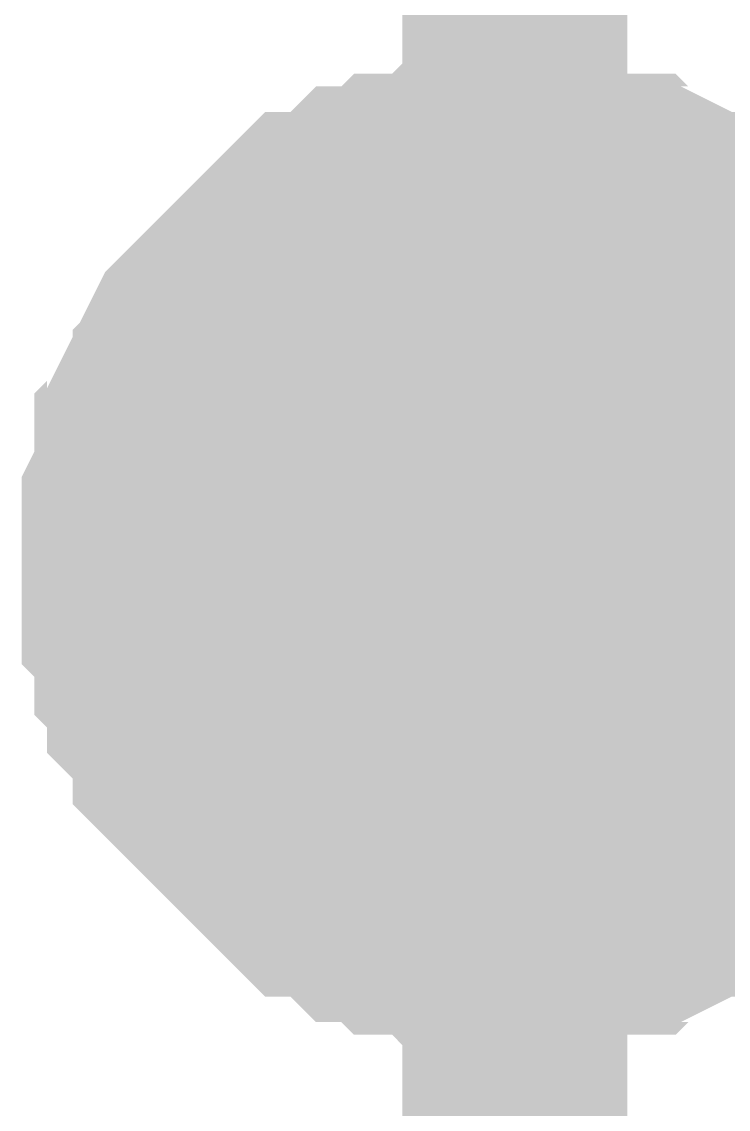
# Model space of a CAD drawing. Header units: inches. Extents: x 0 to 9.5, y -0.01 to 7.51.
# Drawn here: x 0.6757 to 0.7128, y 1.6708 to 1.7278 of the extents above; entities that cross this region are included whole.
import ezdxf

# ---------------------------------------------------------------- set-up
doc = ezdxf.new("R2010")
doc.units = ezdxf.units.IN
doc.header["$MEASUREMENT"] = 0
doc.layers.add('Sheet', color=255, linetype='Continuous')

msp = doc.modelspace()

# ---------------------------------------------------------------- linework, layer by layer
at = {"layer": 'Sheet'}
for points in [[(1.101633, 1.899636, 0.0118, 0.0118, 0), (0.701584, 1.899636, 0.0118, 0.0118, 0), (0.701584, 1.699885, 0.0118, 0.0118, 0), (0.701584, 1.499467, 0.0118, 0.0118, 0)], [(0.681614, 1.699885, 0.0118, 0.0118, 0), (0.681614, 1.70055, 0.0118, 0.0118, 0), (0.681614, 1.701882, 0.0118, 0.0118, 0), (0.681614, 1.702548, 0.0118, 0.0118, 0), (0.68228, 1.70388, 0.0118, 0.0118, 0), (0.68228, 1.704545, 0.0118, 0.0118, 0), (0.68228, 1.705877, 0.0118, 0.0118, 0), (0.682946, 1.706543, 0.0118, 0.0118, 0), (0.682946, 1.707209, 0.0118, 0.0118, 0), (0.683611, 1.70854, 0.0118, 0.0118, 0), (0.684277, 1.709206, 0.0118, 0.0118, 0), (0.684277, 1.709872, 0.0118, 0.0118, 0), (0.684943, 1.711204, 0.0118, 0.0118, 0), (0.685608, 1.71187, 0.0118, 0.0118, 0), (0.686274, 1.712536, 0.0118, 0.0118, 0), (0.686939, 1.713201, 0.0118, 0.0118, 0), (0.687605, 1.713867, 0.0118, 0.0118, 0), (0.688271, 1.714533, 0.0118, 0.0118, 0), (0.688936, 1.715199, 0.0118, 0.0118, 0), (0.689602, 1.715865, 0.0118, 0.0118, 0), (0.690268, 1.716531, 0.0118, 0.0118, 0), (0.690933, 1.717196, 0.0118, 0.0118, 0), (0.692265, 1.717196, 0.0118, 0.0118, 0), (0.69293, 1.717862, 0.0118, 0.0118, 0), (0.693596, 1.718528, 0.0118, 0.0118, 0), (0.694927, 1.718528, 0.0118, 0.0118, 0), (0.695593, 1.719194, 0.0118, 0.0118, 0), (0.696258, 1.719194, 0.0118, 0.0118, 0), (0.69759, 1.719194, 0.0118, 0.0118, 0), (0.698255, 1.71986, 0.0118, 0.0118, 0), (0.699587, 1.71986, 0.0118, 0.0118, 0), (0.700252, 1.71986, 0.0118, 0.0118, 0), (0.701584, 1.71986, 0.0118, 0.0118, 0)], [(0.681614, 1.699885, 0.0118, 0.0118, 0), (0.681614, 1.70055, 0.0118, 0.0118, 0), (0.681614, 1.701882, 0.0118, 0.0118, 0), (0.681614, 1.702548, 0.0118, 0.0118, 0), (0.68228, 1.70388, 0.0118, 0.0118, 0), (0.68228, 1.704545, 0.0118, 0.0118, 0), (0.68228, 1.705877, 0.0118, 0.0118, 0), (0.682946, 1.706543, 0.0118, 0.0118, 0), (0.682946, 1.707209, 0.0118, 0.0118, 0), (0.683611, 1.70854, 0.0118, 0.0118, 0), (0.684277, 1.709206, 0.0118, 0.0118, 0), (0.684277, 1.709872, 0.0118, 0.0118, 0), (0.684943, 1.711204, 0.0118, 0.0118, 0), (0.685608, 1.71187, 0.0118, 0.0118, 0), (0.686274, 1.712536, 0.0118, 0.0118, 0), (0.686939, 1.713201, 0.0118, 0.0118, 0), (0.687605, 1.713867, 0.0118, 0.0118, 0), (0.688271, 1.714533, 0.0118, 0.0118, 0), (0.688936, 1.715199, 0.0118, 0.0118, 0), (0.689602, 1.715865, 0.0118, 0.0118, 0), (0.690268, 1.716531, 0.0118, 0.0118, 0), (0.690933, 1.717196, 0.0118, 0.0118, 0), (0.692265, 1.717196, 0.0118, 0.0118, 0), (0.69293, 1.717862, 0.0118, 0.0118, 0), (0.693596, 1.718528, 0.0118, 0.0118, 0), (0.694927, 1.718528, 0.0118, 0.0118, 0), (0.695593, 1.719194, 0.0118, 0.0118, 0), (0.696258, 1.719194, 0.0118, 0.0118, 0), (0.69759, 1.719194, 0.0118, 0.0118, 0), (0.698255, 1.71986, 0.0118, 0.0118, 0), (0.699587, 1.71986, 0.0118, 0.0118, 0), (0.700252, 1.71986, 0.0118, 0.0118, 0), (0.701584, 1.71986, 0.0118, 0.0118, 0)], [(0.681614, 1.699885, 0.0118, 0.0118, 0), (0.681614, 1.70055, 0.0118, 0.0118, 0), (0.681614, 1.701882, 0.0118, 0.0118, 0), (0.681614, 1.702548, 0.0118, 0.0118, 0), (0.68228, 1.70388, 0.0118, 0.0118, 0), (0.68228, 1.704545, 0.0118, 0.0118, 0), (0.68228, 1.705877, 0.0118, 0.0118, 0), (0.682946, 1.706543, 0.0118, 0.0118, 0), (0.682946, 1.707209, 0.0118, 0.0118, 0), (0.683611, 1.70854, 0.0118, 0.0118, 0), (0.684277, 1.709206, 0.0118, 0.0118, 0), (0.684277, 1.709872, 0.0118, 0.0118, 0), (0.684943, 1.711204, 0.0118, 0.0118, 0), (0.685608, 1.71187, 0.0118, 0.0118, 0), (0.686274, 1.712536, 0.0118, 0.0118, 0), (0.686939, 1.713201, 0.0118, 0.0118, 0), (0.687605, 1.713867, 0.0118, 0.0118, 0), (0.688271, 1.714533, 0.0118, 0.0118, 0), (0.688936, 1.715199, 0.0118, 0.0118, 0), (0.689602, 1.715865, 0.0118, 0.0118, 0), (0.690268, 1.716531, 0.0118, 0.0118, 0), (0.690933, 1.717196, 0.0118, 0.0118, 0), (0.692265, 1.717196, 0.0118, 0.0118, 0), (0.69293, 1.717862, 0.0118, 0.0118, 0), (0.693596, 1.718528, 0.0118, 0.0118, 0), (0.694927, 1.718528, 0.0118, 0.0118, 0), (0.695593, 1.719194, 0.0118, 0.0118, 0), (0.696258, 1.719194, 0.0118, 0.0118, 0), (0.69759, 1.719194, 0.0118, 0.0118, 0), (0.698255, 1.71986, 0.0118, 0.0118, 0), (0.699587, 1.71986, 0.0118, 0.0118, 0), (0.700252, 1.71986, 0.0118, 0.0118, 0), (0.701584, 1.71986, 0.0118, 0.0118, 0)], [(0.681614, 1.699885, 0.0118, 0.0118, 0), (0.681614, 1.70055, 0.0118, 0.0118, 0), (0.681614, 1.701882, 0.0118, 0.0118, 0), (0.681614, 1.702548, 0.0118, 0.0118, 0), (0.68228, 1.70388, 0.0118, 0.0118, 0), (0.68228, 1.704545, 0.0118, 0.0118, 0), (0.68228, 1.705877, 0.0118, 0.0118, 0), (0.682946, 1.706543, 0.0118, 0.0118, 0), (0.682946, 1.707209, 0.0118, 0.0118, 0), (0.683611, 1.70854, 0.0118, 0.0118, 0), (0.684277, 1.709206, 0.0118, 0.0118, 0), (0.684277, 1.709872, 0.0118, 0.0118, 0), (0.684943, 1.711204, 0.0118, 0.0118, 0), (0.685608, 1.71187, 0.0118, 0.0118, 0), (0.686274, 1.712536, 0.0118, 0.0118, 0), (0.686939, 1.713201, 0.0118, 0.0118, 0), (0.687605, 1.713867, 0.0118, 0.0118, 0), (0.688271, 1.714533, 0.0118, 0.0118, 0), (0.688936, 1.715199, 0.0118, 0.0118, 0), (0.689602, 1.715865, 0.0118, 0.0118, 0), (0.690268, 1.716531, 0.0118, 0.0118, 0), (0.690933, 1.717196, 0.0118, 0.0118, 0), (0.692265, 1.717196, 0.0118, 0.0118, 0), (0.69293, 1.717862, 0.0118, 0.0118, 0), (0.693596, 1.718528, 0.0118, 0.0118, 0), (0.694927, 1.718528, 0.0118, 0.0118, 0), (0.695593, 1.719194, 0.0118, 0.0118, 0), (0.696258, 1.719194, 0.0118, 0.0118, 0), (0.69759, 1.719194, 0.0118, 0.0118, 0), (0.698255, 1.71986, 0.0118, 0.0118, 0), (0.699587, 1.71986, 0.0118, 0.0118, 0), (0.700252, 1.71986, 0.0118, 0.0118, 0), (0.701584, 1.71986, 0.0118, 0.0118, 0)], [(0.681614, 1.699885, 0.0118, 0.0118, 0), (0.681614, 1.70055, 0.0118, 0.0118, 0), (0.681614, 1.701882, 0.0118, 0.0118, 0), (0.681614, 1.702548, 0.0118, 0.0118, 0), (0.68228, 1.70388, 0.0118, 0.0118, 0), (0.68228, 1.704545, 0.0118, 0.0118, 0), (0.68228, 1.705877, 0.0118, 0.0118, 0), (0.682946, 1.706543, 0.0118, 0.0118, 0), (0.682946, 1.707209, 0.0118, 0.0118, 0), (0.683611, 1.70854, 0.0118, 0.0118, 0), (0.684277, 1.709206, 0.0118, 0.0118, 0), (0.684277, 1.709872, 0.0118, 0.0118, 0), (0.684943, 1.711204, 0.0118, 0.0118, 0), (0.685608, 1.71187, 0.0118, 0.0118, 0), (0.686274, 1.712536, 0.0118, 0.0118, 0), (0.686939, 1.713201, 0.0118, 0.0118, 0), (0.687605, 1.713867, 0.0118, 0.0118, 0), (0.688271, 1.714533, 0.0118, 0.0118, 0), (0.688936, 1.715199, 0.0118, 0.0118, 0), (0.689602, 1.715865, 0.0118, 0.0118, 0), (0.690268, 1.716531, 0.0118, 0.0118, 0), (0.690933, 1.717196, 0.0118, 0.0118, 0), (0.692265, 1.717196, 0.0118, 0.0118, 0), (0.69293, 1.717862, 0.0118, 0.0118, 0), (0.693596, 1.718528, 0.0118, 0.0118, 0), (0.694927, 1.718528, 0.0118, 0.0118, 0), (0.695593, 1.719194, 0.0118, 0.0118, 0), (0.696258, 1.719194, 0.0118, 0.0118, 0), (0.69759, 1.719194, 0.0118, 0.0118, 0), (0.698255, 1.71986, 0.0118, 0.0118, 0), (0.699587, 1.71986, 0.0118, 0.0118, 0), (0.700252, 1.71986, 0.0118, 0.0118, 0), (0.701584, 1.71986, 0.0118, 0.0118, 0)], [(0.681614, 1.699885, 0.0118, 0.0118, 0), (0.681614, 1.70055, 0.0118, 0.0118, 0), (0.681614, 1.701882, 0.0118, 0.0118, 0), (0.681614, 1.702548, 0.0118, 0.0118, 0), (0.68228, 1.70388, 0.0118, 0.0118, 0), (0.68228, 1.704545, 0.0118, 0.0118, 0), (0.68228, 1.705877, 0.0118, 0.0118, 0), (0.682946, 1.706543, 0.0118, 0.0118, 0), (0.682946, 1.707209, 0.0118, 0.0118, 0), (0.683611, 1.70854, 0.0118, 0.0118, 0), (0.684277, 1.709206, 0.0118, 0.0118, 0), (0.684277, 1.709872, 0.0118, 0.0118, 0), (0.684943, 1.711204, 0.0118, 0.0118, 0), (0.685608, 1.71187, 0.0118, 0.0118, 0), (0.686274, 1.712536, 0.0118, 0.0118, 0), (0.686939, 1.713201, 0.0118, 0.0118, 0), (0.687605, 1.713867, 0.0118, 0.0118, 0), (0.688271, 1.714533, 0.0118, 0.0118, 0), (0.688936, 1.715199, 0.0118, 0.0118, 0), (0.689602, 1.715865, 0.0118, 0.0118, 0), (0.690268, 1.716531, 0.0118, 0.0118, 0), (0.690933, 1.717196, 0.0118, 0.0118, 0), (0.692265, 1.717196, 0.0118, 0.0118, 0), (0.69293, 1.717862, 0.0118, 0.0118, 0), (0.693596, 1.718528, 0.0118, 0.0118, 0), (0.694927, 1.718528, 0.0118, 0.0118, 0), (0.695593, 1.719194, 0.0118, 0.0118, 0), (0.696258, 1.719194, 0.0118, 0.0118, 0), (0.69759, 1.719194, 0.0118, 0.0118, 0), (0.698255, 1.71986, 0.0118, 0.0118, 0), (0.699587, 1.71986, 0.0118, 0.0118, 0), (0.700252, 1.71986, 0.0118, 0.0118, 0), (0.701584, 1.71986, 0.0118, 0.0118, 0)], [(0.681614, 1.699885, 0.0118, 0.0118, 0), (0.681614, 1.70055, 0.0118, 0.0118, 0), (0.681614, 1.701882, 0.0118, 0.0118, 0), (0.681614, 1.702548, 0.0118, 0.0118, 0), (0.68228, 1.70388, 0.0118, 0.0118, 0), (0.68228, 1.704545, 0.0118, 0.0118, 0), (0.68228, 1.705877, 0.0118, 0.0118, 0), (0.682946, 1.706543, 0.0118, 0.0118, 0), (0.682946, 1.707209, 0.0118, 0.0118, 0), (0.683611, 1.70854, 0.0118, 0.0118, 0), (0.684277, 1.709206, 0.0118, 0.0118, 0), (0.684277, 1.709872, 0.0118, 0.0118, 0), (0.684943, 1.711204, 0.0118, 0.0118, 0), (0.685608, 1.71187, 0.0118, 0.0118, 0), (0.686274, 1.712536, 0.0118, 0.0118, 0), (0.686939, 1.713201, 0.0118, 0.0118, 0), (0.687605, 1.713867, 0.0118, 0.0118, 0), (0.688271, 1.714533, 0.0118, 0.0118, 0), (0.688936, 1.715199, 0.0118, 0.0118, 0), (0.689602, 1.715865, 0.0118, 0.0118, 0), (0.690268, 1.716531, 0.0118, 0.0118, 0), (0.690933, 1.717196, 0.0118, 0.0118, 0), (0.692265, 1.717196, 0.0118, 0.0118, 0), (0.69293, 1.717862, 0.0118, 0.0118, 0), (0.693596, 1.718528, 0.0118, 0.0118, 0), (0.694927, 1.718528, 0.0118, 0.0118, 0), (0.695593, 1.719194, 0.0118, 0.0118, 0), (0.696258, 1.719194, 0.0118, 0.0118, 0), (0.69759, 1.719194, 0.0118, 0.0118, 0), (0.698255, 1.71986, 0.0118, 0.0118, 0), (0.699587, 1.71986, 0.0118, 0.0118, 0), (0.700252, 1.71986, 0.0118, 0.0118, 0), (0.701584, 1.71986, 0.0118, 0.0118, 0)], [(0.681614, 1.699885, 0.0118, 0.0118, 0), (0.681614, 1.70055, 0.0118, 0.0118, 0), (0.681614, 1.701882, 0.0118, 0.0118, 0), (0.681614, 1.702548, 0.0118, 0.0118, 0), (0.68228, 1.70388, 0.0118, 0.0118, 0), (0.68228, 1.704545, 0.0118, 0.0118, 0), (0.68228, 1.705877, 0.0118, 0.0118, 0), (0.682946, 1.706543, 0.0118, 0.0118, 0), (0.682946, 1.707209, 0.0118, 0.0118, 0), (0.683611, 1.70854, 0.0118, 0.0118, 0), (0.684277, 1.709206, 0.0118, 0.0118, 0), (0.684277, 1.709872, 0.0118, 0.0118, 0), (0.684943, 1.711204, 0.0118, 0.0118, 0), (0.685608, 1.71187, 0.0118, 0.0118, 0), (0.686274, 1.712536, 0.0118, 0.0118, 0), (0.686939, 1.713201, 0.0118, 0.0118, 0), (0.687605, 1.713867, 0.0118, 0.0118, 0), (0.688271, 1.714533, 0.0118, 0.0118, 0), (0.688936, 1.715199, 0.0118, 0.0118, 0), (0.689602, 1.715865, 0.0118, 0.0118, 0), (0.690268, 1.716531, 0.0118, 0.0118, 0), (0.690933, 1.717196, 0.0118, 0.0118, 0), (0.692265, 1.717196, 0.0118, 0.0118, 0), (0.69293, 1.717862, 0.0118, 0.0118, 0), (0.693596, 1.718528, 0.0118, 0.0118, 0), (0.694927, 1.718528, 0.0118, 0.0118, 0), (0.695593, 1.719194, 0.0118, 0.0118, 0), (0.696258, 1.719194, 0.0118, 0.0118, 0), (0.69759, 1.719194, 0.0118, 0.0118, 0), (0.698255, 1.71986, 0.0118, 0.0118, 0), (0.699587, 1.71986, 0.0118, 0.0118, 0), (0.700252, 1.71986, 0.0118, 0.0118, 0), (0.701584, 1.71986, 0.0118, 0.0118, 0)], [(0.701584, 1.71986, 0.0118, 0.0118, 0), (0.701584, 1.71986, 0.0118, 0.0118, 0)], [(0.701584, 1.71986, 0.0118, 0.0118, 0), (0.702249, 1.71986, 0.0118, 0.0118, 0), (0.70358, 1.71986, 0.0118, 0.0118, 0), (0.704246, 1.71986, 0.0118, 0.0118, 0), (0.705577, 1.719194, 0.0118, 0.0118, 0), (0.706243, 1.719194, 0.0118, 0.0118, 0), (0.707574, 1.719194, 0.0118, 0.0118, 0), (0.70824, 1.718528, 0.0118, 0.0118, 0), (0.708906, 1.718528, 0.0118, 0.0118, 0), (0.710237, 1.717862, 0.0118, 0.0118, 0), (0.710902, 1.717196, 0.0118, 0.0118, 0), (0.711568, 1.717196, 0.0118, 0.0118, 0), (0.712899, 1.716531, 0.0118, 0.0118, 0), (0.713565, 1.715865, 0.0118, 0.0118, 0), (0.714231, 1.715199, 0.0118, 0.0118, 0), (0.714896, 1.714533, 0.0118, 0.0118, 0), (0.715562, 1.713867, 0.0118, 0.0118, 0), (0.716228, 1.713201, 0.0118, 0.0118, 0), (0.716893, 1.712536, 0.0118, 0.0118, 0), (0.717559, 1.71187, 0.0118, 0.0118, 0), (0.718224, 1.711204, 0.0118, 0.0118, 0), (0.71889, 1.709872, 0.0118, 0.0118, 0)], [(0.701584, 1.71986, 0.0118, 0.0118, 0), (0.701584, 1.71986, 0.0118, 0.0118, 0)], [(0.701584, 1.71986, 0.0118, 0.0118, 0), (0.702249, 1.71986, 0.0118, 0.0118, 0), (0.70358, 1.71986, 0.0118, 0.0118, 0), (0.704246, 1.71986, 0.0118, 0.0118, 0), (0.705577, 1.719194, 0.0118, 0.0118, 0), (0.706243, 1.719194, 0.0118, 0.0118, 0), (0.707574, 1.719194, 0.0118, 0.0118, 0), (0.70824, 1.718528, 0.0118, 0.0118, 0), (0.708906, 1.718528, 0.0118, 0.0118, 0), (0.710237, 1.717862, 0.0118, 0.0118, 0), (0.710902, 1.717196, 0.0118, 0.0118, 0), (0.711568, 1.717196, 0.0118, 0.0118, 0), (0.712899, 1.716531, 0.0118, 0.0118, 0), (0.713565, 1.715865, 0.0118, 0.0118, 0), (0.714231, 1.715199, 0.0118, 0.0118, 0), (0.714896, 1.714533, 0.0118, 0.0118, 0), (0.715562, 1.713867, 0.0118, 0.0118, 0), (0.716228, 1.713201, 0.0118, 0.0118, 0), (0.716893, 1.712536, 0.0118, 0.0118, 0), (0.717559, 1.71187, 0.0118, 0.0118, 0), (0.718224, 1.711204, 0.0118, 0.0118, 0), (0.71889, 1.709872, 0.0118, 0.0118, 0)], [(0.701584, 1.71986, 0.0118, 0.0118, 0), (0.701584, 1.71986, 0.0118, 0.0118, 0)], [(0.701584, 1.71986, 0.0118, 0.0118, 0), (0.702249, 1.71986, 0.0118, 0.0118, 0), (0.70358, 1.71986, 0.0118, 0.0118, 0), (0.704246, 1.71986, 0.0118, 0.0118, 0), (0.705577, 1.719194, 0.0118, 0.0118, 0), (0.706243, 1.719194, 0.0118, 0.0118, 0), (0.707574, 1.719194, 0.0118, 0.0118, 0), (0.70824, 1.718528, 0.0118, 0.0118, 0), (0.708906, 1.718528, 0.0118, 0.0118, 0), (0.710237, 1.717862, 0.0118, 0.0118, 0), (0.710902, 1.717196, 0.0118, 0.0118, 0), (0.711568, 1.717196, 0.0118, 0.0118, 0), (0.712899, 1.716531, 0.0118, 0.0118, 0), (0.713565, 1.715865, 0.0118, 0.0118, 0), (0.714231, 1.715199, 0.0118, 0.0118, 0), (0.714896, 1.714533, 0.0118, 0.0118, 0), (0.715562, 1.713867, 0.0118, 0.0118, 0), (0.716228, 1.713201, 0.0118, 0.0118, 0), (0.716893, 1.712536, 0.0118, 0.0118, 0), (0.717559, 1.71187, 0.0118, 0.0118, 0), (0.718224, 1.711204, 0.0118, 0.0118, 0), (0.71889, 1.709872, 0.0118, 0.0118, 0)], [(0.701584, 1.71986, 0.0118, 0.0118, 0), (0.701584, 1.71986, 0.0118, 0.0118, 0)], [(0.701584, 1.71986, 0.0118, 0.0118, 0), (0.702249, 1.71986, 0.0118, 0.0118, 0), (0.70358, 1.71986, 0.0118, 0.0118, 0), (0.704246, 1.71986, 0.0118, 0.0118, 0), (0.705577, 1.719194, 0.0118, 0.0118, 0), (0.706243, 1.719194, 0.0118, 0.0118, 0), (0.707574, 1.719194, 0.0118, 0.0118, 0), (0.70824, 1.718528, 0.0118, 0.0118, 0), (0.708906, 1.718528, 0.0118, 0.0118, 0), (0.710237, 1.717862, 0.0118, 0.0118, 0), (0.710902, 1.717196, 0.0118, 0.0118, 0), (0.711568, 1.717196, 0.0118, 0.0118, 0), (0.712899, 1.716531, 0.0118, 0.0118, 0), (0.713565, 1.715865, 0.0118, 0.0118, 0), (0.714231, 1.715199, 0.0118, 0.0118, 0), (0.714896, 1.714533, 0.0118, 0.0118, 0), (0.715562, 1.713867, 0.0118, 0.0118, 0), (0.716228, 1.713201, 0.0118, 0.0118, 0), (0.716893, 1.712536, 0.0118, 0.0118, 0), (0.717559, 1.71187, 0.0118, 0.0118, 0), (0.718224, 1.711204, 0.0118, 0.0118, 0), (0.71889, 1.709872, 0.0118, 0.0118, 0)], [(0.701584, 1.71986, 0.0118, 0.0118, 0), (0.701584, 1.71986, 0.0118, 0.0118, 0)], [(0.701584, 1.71986, 0.0118, 0.0118, 0), (0.702249, 1.71986, 0.0118, 0.0118, 0), (0.70358, 1.71986, 0.0118, 0.0118, 0), (0.704246, 1.71986, 0.0118, 0.0118, 0), (0.705577, 1.719194, 0.0118, 0.0118, 0), (0.706243, 1.719194, 0.0118, 0.0118, 0), (0.707574, 1.719194, 0.0118, 0.0118, 0), (0.70824, 1.718528, 0.0118, 0.0118, 0), (0.708906, 1.718528, 0.0118, 0.0118, 0), (0.710237, 1.717862, 0.0118, 0.0118, 0), (0.710902, 1.717196, 0.0118, 0.0118, 0), (0.711568, 1.717196, 0.0118, 0.0118, 0), (0.712899, 1.716531, 0.0118, 0.0118, 0), (0.713565, 1.715865, 0.0118, 0.0118, 0), (0.714231, 1.715199, 0.0118, 0.0118, 0), (0.714896, 1.714533, 0.0118, 0.0118, 0), (0.715562, 1.713867, 0.0118, 0.0118, 0), (0.716228, 1.713201, 0.0118, 0.0118, 0), (0.716893, 1.712536, 0.0118, 0.0118, 0), (0.717559, 1.71187, 0.0118, 0.0118, 0), (0.718224, 1.711204, 0.0118, 0.0118, 0), (0.71889, 1.709872, 0.0118, 0.0118, 0)], [(0.701584, 1.71986, 0.0118, 0.0118, 0), (0.701584, 1.71986, 0.0118, 0.0118, 0)], [(0.701584, 1.71986, 0.0118, 0.0118, 0), (0.702249, 1.71986, 0.0118, 0.0118, 0), (0.70358, 1.71986, 0.0118, 0.0118, 0), (0.704246, 1.71986, 0.0118, 0.0118, 0), (0.705577, 1.719194, 0.0118, 0.0118, 0), (0.706243, 1.719194, 0.0118, 0.0118, 0), (0.707574, 1.719194, 0.0118, 0.0118, 0), (0.70824, 1.718528, 0.0118, 0.0118, 0), (0.708906, 1.718528, 0.0118, 0.0118, 0), (0.710237, 1.717862, 0.0118, 0.0118, 0), (0.710902, 1.717196, 0.0118, 0.0118, 0), (0.711568, 1.717196, 0.0118, 0.0118, 0), (0.712899, 1.716531, 0.0118, 0.0118, 0), (0.713565, 1.715865, 0.0118, 0.0118, 0), (0.714231, 1.715199, 0.0118, 0.0118, 0), (0.714896, 1.714533, 0.0118, 0.0118, 0), (0.715562, 1.713867, 0.0118, 0.0118, 0), (0.716228, 1.713201, 0.0118, 0.0118, 0), (0.716893, 1.712536, 0.0118, 0.0118, 0), (0.717559, 1.71187, 0.0118, 0.0118, 0), (0.718224, 1.711204, 0.0118, 0.0118, 0), (0.71889, 1.709872, 0.0118, 0.0118, 0)], [(0.701584, 1.71986, 0.0118, 0.0118, 0), (0.701584, 1.71986, 0.0118, 0.0118, 0)], [(0.701584, 1.71986, 0.0118, 0.0118, 0), (0.702249, 1.71986, 0.0118, 0.0118, 0), (0.70358, 1.71986, 0.0118, 0.0118, 0), (0.704246, 1.71986, 0.0118, 0.0118, 0), (0.705577, 1.719194, 0.0118, 0.0118, 0), (0.706243, 1.719194, 0.0118, 0.0118, 0), (0.707574, 1.719194, 0.0118, 0.0118, 0), (0.70824, 1.718528, 0.0118, 0.0118, 0), (0.708906, 1.718528, 0.0118, 0.0118, 0), (0.710237, 1.717862, 0.0118, 0.0118, 0), (0.710902, 1.717196, 0.0118, 0.0118, 0), (0.711568, 1.717196, 0.0118, 0.0118, 0), (0.712899, 1.716531, 0.0118, 0.0118, 0), (0.713565, 1.715865, 0.0118, 0.0118, 0), (0.714231, 1.715199, 0.0118, 0.0118, 0), (0.714896, 1.714533, 0.0118, 0.0118, 0), (0.715562, 1.713867, 0.0118, 0.0118, 0), (0.716228, 1.713201, 0.0118, 0.0118, 0), (0.716893, 1.712536, 0.0118, 0.0118, 0), (0.717559, 1.71187, 0.0118, 0.0118, 0), (0.718224, 1.711204, 0.0118, 0.0118, 0), (0.71889, 1.709872, 0.0118, 0.0118, 0)], [(0.701584, 1.71986, 0.0118, 0.0118, 0), (0.701584, 1.71986, 0.0118, 0.0118, 0)], [(0.701584, 1.71986, 0.0118, 0.0118, 0), (0.702249, 1.71986, 0.0118, 0.0118, 0), (0.70358, 1.71986, 0.0118, 0.0118, 0), (0.704246, 1.71986, 0.0118, 0.0118, 0), (0.705577, 1.719194, 0.0118, 0.0118, 0), (0.706243, 1.719194, 0.0118, 0.0118, 0), (0.707574, 1.719194, 0.0118, 0.0118, 0), (0.70824, 1.718528, 0.0118, 0.0118, 0), (0.708906, 1.718528, 0.0118, 0.0118, 0), (0.710237, 1.717862, 0.0118, 0.0118, 0), (0.710902, 1.717196, 0.0118, 0.0118, 0), (0.711568, 1.717196, 0.0118, 0.0118, 0), (0.712899, 1.716531, 0.0118, 0.0118, 0), (0.713565, 1.715865, 0.0118, 0.0118, 0), (0.714231, 1.715199, 0.0118, 0.0118, 0), (0.714896, 1.714533, 0.0118, 0.0118, 0), (0.715562, 1.713867, 0.0118, 0.0118, 0), (0.716228, 1.713201, 0.0118, 0.0118, 0), (0.716893, 1.712536, 0.0118, 0.0118, 0), (0.717559, 1.71187, 0.0118, 0.0118, 0), (0.718224, 1.711204, 0.0118, 0.0118, 0), (0.71889, 1.709872, 0.0118, 0.0118, 0)], [(0.701584, 1.679909, 0.0118, 0.0118, 0), (0.700252, 1.679909, 0.0118, 0.0118, 0), (0.699587, 1.679909, 0.0118, 0.0118, 0), (0.698255, 1.679909, 0.0118, 0.0118, 0), (0.69759, 1.680575, 0.0118, 0.0118, 0), (0.696258, 1.680575, 0.0118, 0.0118, 0), (0.695593, 1.680575, 0.0118, 0.0118, 0), (0.694927, 1.681241, 0.0118, 0.0118, 0), (0.693596, 1.681241, 0.0118, 0.0118, 0), (0.69293, 1.681907, 0.0118, 0.0118, 0), (0.692265, 1.682573, 0.0118, 0.0118, 0), (0.690933, 1.682573, 0.0118, 0.0118, 0), (0.690268, 1.683239, 0.0118, 0.0118, 0), (0.689602, 1.683904, 0.0118, 0.0118, 0), (0.688936, 1.68457, 0.0118, 0.0118, 0), (0.688271, 1.685236, 0.0118, 0.0118, 0), (0.687605, 1.685902, 0.0118, 0.0118, 0), (0.686939, 1.686568, 0.0118, 0.0118, 0), (0.686274, 1.687234, 0.0118, 0.0118, 0), (0.685608, 1.6879, 0.0118, 0.0118, 0), (0.684943, 1.688565, 0.0118, 0.0118, 0), (0.684277, 1.689231, 0.0118, 0.0118, 0), (0.684277, 1.690563, 0.0118, 0.0118, 0), (0.683611, 1.691229, 0.0118, 0.0118, 0), (0.682946, 1.691895, 0.0118, 0.0118, 0), (0.682946, 1.693226, 0.0118, 0.0118, 0), (0.68228, 1.693892, 0.0118, 0.0118, 0), (0.68228, 1.694558, 0.0118, 0.0118, 0), (0.68228, 1.69589, 0.0118, 0.0118, 0), (0.681614, 1.696555, 0.0118, 0.0118, 0), (0.681614, 1.697887, 0.0118, 0.0118, 0), (0.681614, 1.698553, 0.0118, 0.0118, 0), (0.681614, 1.699885, 0.0118, 0.0118, 0)], [(0.681614, 1.699885, 0.0118, 0.0118, 0), (0.681614, 1.699885, 0.0118, 0.0118, 0)], [(0.701584, 1.679909, 0.0118, 0.0118, 0), (0.700252, 1.679909, 0.0118, 0.0118, 0), (0.699587, 1.679909, 0.0118, 0.0118, 0), (0.698255, 1.679909, 0.0118, 0.0118, 0), (0.69759, 1.680575, 0.0118, 0.0118, 0), (0.696258, 1.680575, 0.0118, 0.0118, 0), (0.695593, 1.680575, 0.0118, 0.0118, 0), (0.694927, 1.681241, 0.0118, 0.0118, 0), (0.693596, 1.681241, 0.0118, 0.0118, 0), (0.69293, 1.681907, 0.0118, 0.0118, 0), (0.692265, 1.682573, 0.0118, 0.0118, 0), (0.690933, 1.682573, 0.0118, 0.0118, 0), (0.690268, 1.683239, 0.0118, 0.0118, 0), (0.689602, 1.683904, 0.0118, 0.0118, 0), (0.688936, 1.68457, 0.0118, 0.0118, 0), (0.688271, 1.685236, 0.0118, 0.0118, 0), (0.687605, 1.685902, 0.0118, 0.0118, 0), (0.686939, 1.686568, 0.0118, 0.0118, 0), (0.686274, 1.687234, 0.0118, 0.0118, 0), (0.685608, 1.6879, 0.0118, 0.0118, 0), (0.684943, 1.688565, 0.0118, 0.0118, 0), (0.684277, 1.689231, 0.0118, 0.0118, 0), (0.684277, 1.690563, 0.0118, 0.0118, 0), (0.683611, 1.691229, 0.0118, 0.0118, 0), (0.682946, 1.691895, 0.0118, 0.0118, 0), (0.682946, 1.693226, 0.0118, 0.0118, 0), (0.68228, 1.693892, 0.0118, 0.0118, 0), (0.68228, 1.694558, 0.0118, 0.0118, 0), (0.68228, 1.69589, 0.0118, 0.0118, 0), (0.681614, 1.696555, 0.0118, 0.0118, 0), (0.681614, 1.697887, 0.0118, 0.0118, 0), (0.681614, 1.698553, 0.0118, 0.0118, 0), (0.681614, 1.699885, 0.0118, 0.0118, 0)], [(0.681614, 1.699885, 0.0118, 0.0118, 0), (0.681614, 1.699885, 0.0118, 0.0118, 0)], [(0.701584, 1.679909, 0.0118, 0.0118, 0), (0.700252, 1.679909, 0.0118, 0.0118, 0), (0.699587, 1.679909, 0.0118, 0.0118, 0), (0.698255, 1.679909, 0.0118, 0.0118, 0), (0.69759, 1.680575, 0.0118, 0.0118, 0), (0.696258, 1.680575, 0.0118, 0.0118, 0), (0.695593, 1.680575, 0.0118, 0.0118, 0), (0.694927, 1.681241, 0.0118, 0.0118, 0), (0.693596, 1.681241, 0.0118, 0.0118, 0), (0.69293, 1.681907, 0.0118, 0.0118, 0), (0.692265, 1.682573, 0.0118, 0.0118, 0), (0.690933, 1.682573, 0.0118, 0.0118, 0), (0.690268, 1.683239, 0.0118, 0.0118, 0), (0.689602, 1.683904, 0.0118, 0.0118, 0), (0.688936, 1.68457, 0.0118, 0.0118, 0), (0.688271, 1.685236, 0.0118, 0.0118, 0), (0.687605, 1.685902, 0.0118, 0.0118, 0), (0.686939, 1.686568, 0.0118, 0.0118, 0), (0.686274, 1.687234, 0.0118, 0.0118, 0), (0.685608, 1.6879, 0.0118, 0.0118, 0), (0.684943, 1.688565, 0.0118, 0.0118, 0), (0.684277, 1.689231, 0.0118, 0.0118, 0), (0.684277, 1.690563, 0.0118, 0.0118, 0), (0.683611, 1.691229, 0.0118, 0.0118, 0), (0.682946, 1.691895, 0.0118, 0.0118, 0), (0.682946, 1.693226, 0.0118, 0.0118, 0), (0.68228, 1.693892, 0.0118, 0.0118, 0), (0.68228, 1.694558, 0.0118, 0.0118, 0), (0.68228, 1.69589, 0.0118, 0.0118, 0), (0.681614, 1.696555, 0.0118, 0.0118, 0), (0.681614, 1.697887, 0.0118, 0.0118, 0), (0.681614, 1.698553, 0.0118, 0.0118, 0), (0.681614, 1.699885, 0.0118, 0.0118, 0)], [(0.681614, 1.699885, 0.0118, 0.0118, 0), (0.681614, 1.699885, 0.0118, 0.0118, 0)], [(0.701584, 1.679909, 0.0118, 0.0118, 0), (0.700252, 1.679909, 0.0118, 0.0118, 0), (0.699587, 1.679909, 0.0118, 0.0118, 0), (0.698255, 1.679909, 0.0118, 0.0118, 0), (0.69759, 1.680575, 0.0118, 0.0118, 0), (0.696258, 1.680575, 0.0118, 0.0118, 0), (0.695593, 1.680575, 0.0118, 0.0118, 0), (0.694927, 1.681241, 0.0118, 0.0118, 0), (0.693596, 1.681241, 0.0118, 0.0118, 0), (0.69293, 1.681907, 0.0118, 0.0118, 0), (0.692265, 1.682573, 0.0118, 0.0118, 0), (0.690933, 1.682573, 0.0118, 0.0118, 0), (0.690268, 1.683239, 0.0118, 0.0118, 0), (0.689602, 1.683904, 0.0118, 0.0118, 0), (0.688936, 1.68457, 0.0118, 0.0118, 0), (0.688271, 1.685236, 0.0118, 0.0118, 0), (0.687605, 1.685902, 0.0118, 0.0118, 0), (0.686939, 1.686568, 0.0118, 0.0118, 0), (0.686274, 1.687234, 0.0118, 0.0118, 0), (0.685608, 1.6879, 0.0118, 0.0118, 0), (0.684943, 1.688565, 0.0118, 0.0118, 0), (0.684277, 1.689231, 0.0118, 0.0118, 0), (0.684277, 1.690563, 0.0118, 0.0118, 0), (0.683611, 1.691229, 0.0118, 0.0118, 0), (0.682946, 1.691895, 0.0118, 0.0118, 0), (0.682946, 1.693226, 0.0118, 0.0118, 0), (0.68228, 1.693892, 0.0118, 0.0118, 0), (0.68228, 1.694558, 0.0118, 0.0118, 0), (0.68228, 1.69589, 0.0118, 0.0118, 0), (0.681614, 1.696555, 0.0118, 0.0118, 0), (0.681614, 1.697887, 0.0118, 0.0118, 0), (0.681614, 1.698553, 0.0118, 0.0118, 0), (0.681614, 1.699885, 0.0118, 0.0118, 0)], [(0.681614, 1.699885, 0.0118, 0.0118, 0), (0.681614, 1.699885, 0.0118, 0.0118, 0)], [(0.701584, 1.679909, 0.0118, 0.0118, 0), (0.700252, 1.679909, 0.0118, 0.0118, 0), (0.699587, 1.679909, 0.0118, 0.0118, 0), (0.698255, 1.679909, 0.0118, 0.0118, 0), (0.69759, 1.680575, 0.0118, 0.0118, 0), (0.696258, 1.680575, 0.0118, 0.0118, 0), (0.695593, 1.680575, 0.0118, 0.0118, 0), (0.694927, 1.681241, 0.0118, 0.0118, 0), (0.693596, 1.681241, 0.0118, 0.0118, 0), (0.69293, 1.681907, 0.0118, 0.0118, 0), (0.692265, 1.682573, 0.0118, 0.0118, 0), (0.690933, 1.682573, 0.0118, 0.0118, 0), (0.690268, 1.683239, 0.0118, 0.0118, 0), (0.689602, 1.683904, 0.0118, 0.0118, 0), (0.688936, 1.68457, 0.0118, 0.0118, 0), (0.688271, 1.685236, 0.0118, 0.0118, 0), (0.687605, 1.685902, 0.0118, 0.0118, 0), (0.686939, 1.686568, 0.0118, 0.0118, 0), (0.686274, 1.687234, 0.0118, 0.0118, 0), (0.685608, 1.6879, 0.0118, 0.0118, 0), (0.684943, 1.688565, 0.0118, 0.0118, 0), (0.684277, 1.689231, 0.0118, 0.0118, 0), (0.684277, 1.690563, 0.0118, 0.0118, 0), (0.683611, 1.691229, 0.0118, 0.0118, 0), (0.682946, 1.691895, 0.0118, 0.0118, 0), (0.682946, 1.693226, 0.0118, 0.0118, 0), (0.68228, 1.693892, 0.0118, 0.0118, 0), (0.68228, 1.694558, 0.0118, 0.0118, 0), (0.68228, 1.69589, 0.0118, 0.0118, 0), (0.681614, 1.696555, 0.0118, 0.0118, 0), (0.681614, 1.697887, 0.0118, 0.0118, 0), (0.681614, 1.698553, 0.0118, 0.0118, 0), (0.681614, 1.699885, 0.0118, 0.0118, 0)], [(0.681614, 1.699885, 0.0118, 0.0118, 0), (0.681614, 1.699885, 0.0118, 0.0118, 0)], [(0.701584, 1.679909, 0.0118, 0.0118, 0), (0.700252, 1.679909, 0.0118, 0.0118, 0), (0.699587, 1.679909, 0.0118, 0.0118, 0), (0.698255, 1.679909, 0.0118, 0.0118, 0), (0.69759, 1.680575, 0.0118, 0.0118, 0), (0.696258, 1.680575, 0.0118, 0.0118, 0), (0.695593, 1.680575, 0.0118, 0.0118, 0), (0.694927, 1.681241, 0.0118, 0.0118, 0), (0.693596, 1.681241, 0.0118, 0.0118, 0), (0.69293, 1.681907, 0.0118, 0.0118, 0), (0.692265, 1.682573, 0.0118, 0.0118, 0), (0.690933, 1.682573, 0.0118, 0.0118, 0), (0.690268, 1.683239, 0.0118, 0.0118, 0), (0.689602, 1.683904, 0.0118, 0.0118, 0), (0.688936, 1.68457, 0.0118, 0.0118, 0), (0.688271, 1.685236, 0.0118, 0.0118, 0), (0.687605, 1.685902, 0.0118, 0.0118, 0), (0.686939, 1.686568, 0.0118, 0.0118, 0), (0.686274, 1.687234, 0.0118, 0.0118, 0), (0.685608, 1.6879, 0.0118, 0.0118, 0), (0.684943, 1.688565, 0.0118, 0.0118, 0), (0.684277, 1.689231, 0.0118, 0.0118, 0), (0.684277, 1.690563, 0.0118, 0.0118, 0), (0.683611, 1.691229, 0.0118, 0.0118, 0), (0.682946, 1.691895, 0.0118, 0.0118, 0), (0.682946, 1.693226, 0.0118, 0.0118, 0), (0.68228, 1.693892, 0.0118, 0.0118, 0), (0.68228, 1.694558, 0.0118, 0.0118, 0), (0.68228, 1.69589, 0.0118, 0.0118, 0), (0.681614, 1.696555, 0.0118, 0.0118, 0), (0.681614, 1.697887, 0.0118, 0.0118, 0), (0.681614, 1.698553, 0.0118, 0.0118, 0), (0.681614, 1.699885, 0.0118, 0.0118, 0)], [(0.681614, 1.699885, 0.0118, 0.0118, 0), (0.681614, 1.699885, 0.0118, 0.0118, 0)], [(0.701584, 1.679909, 0.0118, 0.0118, 0), (0.700252, 1.679909, 0.0118, 0.0118, 0), (0.699587, 1.679909, 0.0118, 0.0118, 0), (0.698255, 1.679909, 0.0118, 0.0118, 0), (0.69759, 1.680575, 0.0118, 0.0118, 0), (0.696258, 1.680575, 0.0118, 0.0118, 0), (0.695593, 1.680575, 0.0118, 0.0118, 0), (0.694927, 1.681241, 0.0118, 0.0118, 0), (0.693596, 1.681241, 0.0118, 0.0118, 0), (0.69293, 1.681907, 0.0118, 0.0118, 0), (0.692265, 1.682573, 0.0118, 0.0118, 0), (0.690933, 1.682573, 0.0118, 0.0118, 0), (0.690268, 1.683239, 0.0118, 0.0118, 0), (0.689602, 1.683904, 0.0118, 0.0118, 0), (0.688936, 1.68457, 0.0118, 0.0118, 0), (0.688271, 1.685236, 0.0118, 0.0118, 0), (0.687605, 1.685902, 0.0118, 0.0118, 0), (0.686939, 1.686568, 0.0118, 0.0118, 0), (0.686274, 1.687234, 0.0118, 0.0118, 0), (0.685608, 1.6879, 0.0118, 0.0118, 0), (0.684943, 1.688565, 0.0118, 0.0118, 0), (0.684277, 1.689231, 0.0118, 0.0118, 0), (0.684277, 1.690563, 0.0118, 0.0118, 0), (0.683611, 1.691229, 0.0118, 0.0118, 0), (0.682946, 1.691895, 0.0118, 0.0118, 0), (0.682946, 1.693226, 0.0118, 0.0118, 0), (0.68228, 1.693892, 0.0118, 0.0118, 0), (0.68228, 1.694558, 0.0118, 0.0118, 0), (0.68228, 1.69589, 0.0118, 0.0118, 0), (0.681614, 1.696555, 0.0118, 0.0118, 0), (0.681614, 1.697887, 0.0118, 0.0118, 0), (0.681614, 1.698553, 0.0118, 0.0118, 0), (0.681614, 1.699885, 0.0118, 0.0118, 0)], [(0.681614, 1.699885, 0.0118, 0.0118, 0), (0.681614, 1.699885, 0.0118, 0.0118, 0)], [(0.701584, 1.679909, 0.0118, 0.0118, 0), (0.700252, 1.679909, 0.0118, 0.0118, 0), (0.699587, 1.679909, 0.0118, 0.0118, 0), (0.698255, 1.679909, 0.0118, 0.0118, 0), (0.69759, 1.680575, 0.0118, 0.0118, 0), (0.696258, 1.680575, 0.0118, 0.0118, 0), (0.695593, 1.680575, 0.0118, 0.0118, 0), (0.694927, 1.681241, 0.0118, 0.0118, 0), (0.693596, 1.681241, 0.0118, 0.0118, 0), (0.69293, 1.681907, 0.0118, 0.0118, 0), (0.692265, 1.682573, 0.0118, 0.0118, 0), (0.690933, 1.682573, 0.0118, 0.0118, 0), (0.690268, 1.683239, 0.0118, 0.0118, 0), (0.689602, 1.683904, 0.0118, 0.0118, 0), (0.688936, 1.68457, 0.0118, 0.0118, 0), (0.688271, 1.685236, 0.0118, 0.0118, 0), (0.687605, 1.685902, 0.0118, 0.0118, 0), (0.686939, 1.686568, 0.0118, 0.0118, 0), (0.686274, 1.687234, 0.0118, 0.0118, 0), (0.685608, 1.6879, 0.0118, 0.0118, 0), (0.684943, 1.688565, 0.0118, 0.0118, 0), (0.684277, 1.689231, 0.0118, 0.0118, 0), (0.684277, 1.690563, 0.0118, 0.0118, 0), (0.683611, 1.691229, 0.0118, 0.0118, 0), (0.682946, 1.691895, 0.0118, 0.0118, 0), (0.682946, 1.693226, 0.0118, 0.0118, 0), (0.68228, 1.693892, 0.0118, 0.0118, 0), (0.68228, 1.694558, 0.0118, 0.0118, 0), (0.68228, 1.69589, 0.0118, 0.0118, 0), (0.681614, 1.696555, 0.0118, 0.0118, 0), (0.681614, 1.697887, 0.0118, 0.0118, 0), (0.681614, 1.698553, 0.0118, 0.0118, 0), (0.681614, 1.699885, 0.0118, 0.0118, 0)], [(0.681614, 1.699885, 0.0118, 0.0118, 0), (0.681614, 1.699885, 0.0118, 0.0118, 0)], [(0.901275, 1.699885, 0.0118, 0.0118, 0), (0.701584, 1.699885, 0.0118, 0.0118, 0)], [(0.71889, 1.689231, 0.0118, 0.0118, 0), (0.718224, 1.688565, 0.0118, 0.0118, 0), (0.717559, 1.6879, 0.0118, 0.0118, 0), (0.716893, 1.687234, 0.0118, 0.0118, 0), (0.716228, 1.686568, 0.0118, 0.0118, 0), (0.715562, 1.685902, 0.0118, 0.0118, 0), (0.714896, 1.685236, 0.0118, 0.0118, 0), (0.714231, 1.68457, 0.0118, 0.0118, 0), (0.713565, 1.683904, 0.0118, 0.0118, 0), (0.712899, 1.683239, 0.0118, 0.0118, 0), (0.711568, 1.682573, 0.0118, 0.0118, 0), (0.710902, 1.682573, 0.0118, 0.0118, 0), (0.710237, 1.681907, 0.0118, 0.0118, 0), (0.708906, 1.681241, 0.0118, 0.0118, 0), (0.70824, 1.681241, 0.0118, 0.0118, 0), (0.707574, 1.680575, 0.0118, 0.0118, 0), (0.706243, 1.680575, 0.0118, 0.0118, 0), (0.705577, 1.680575, 0.0118, 0.0118, 0), (0.704246, 1.679909, 0.0118, 0.0118, 0), (0.70358, 1.679909, 0.0118, 0.0118, 0), (0.702249, 1.679909, 0.0118, 0.0118, 0), (0.701584, 1.679909, 0.0118, 0.0118, 0)], [(0.71889, 1.689231, 0.0118, 0.0118, 0), (0.718224, 1.688565, 0.0118, 0.0118, 0), (0.717559, 1.6879, 0.0118, 0.0118, 0), (0.716893, 1.687234, 0.0118, 0.0118, 0), (0.716228, 1.686568, 0.0118, 0.0118, 0), (0.715562, 1.685902, 0.0118, 0.0118, 0), (0.714896, 1.685236, 0.0118, 0.0118, 0), (0.714231, 1.68457, 0.0118, 0.0118, 0), (0.713565, 1.683904, 0.0118, 0.0118, 0), (0.712899, 1.683239, 0.0118, 0.0118, 0), (0.711568, 1.682573, 0.0118, 0.0118, 0), (0.710902, 1.682573, 0.0118, 0.0118, 0), (0.710237, 1.681907, 0.0118, 0.0118, 0), (0.708906, 1.681241, 0.0118, 0.0118, 0), (0.70824, 1.681241, 0.0118, 0.0118, 0), (0.707574, 1.680575, 0.0118, 0.0118, 0), (0.706243, 1.680575, 0.0118, 0.0118, 0), (0.705577, 1.680575, 0.0118, 0.0118, 0), (0.704246, 1.679909, 0.0118, 0.0118, 0), (0.70358, 1.679909, 0.0118, 0.0118, 0), (0.702249, 1.679909, 0.0118, 0.0118, 0), (0.701584, 1.679909, 0.0118, 0.0118, 0)], [(0.71889, 1.689231, 0.0118, 0.0118, 0), (0.718224, 1.688565, 0.0118, 0.0118, 0), (0.717559, 1.6879, 0.0118, 0.0118, 0), (0.716893, 1.687234, 0.0118, 0.0118, 0), (0.716228, 1.686568, 0.0118, 0.0118, 0), (0.715562, 1.685902, 0.0118, 0.0118, 0), (0.714896, 1.685236, 0.0118, 0.0118, 0), (0.714231, 1.68457, 0.0118, 0.0118, 0), (0.713565, 1.683904, 0.0118, 0.0118, 0), (0.712899, 1.683239, 0.0118, 0.0118, 0), (0.711568, 1.682573, 0.0118, 0.0118, 0), (0.710902, 1.682573, 0.0118, 0.0118, 0), (0.710237, 1.681907, 0.0118, 0.0118, 0), (0.708906, 1.681241, 0.0118, 0.0118, 0), (0.70824, 1.681241, 0.0118, 0.0118, 0), (0.707574, 1.680575, 0.0118, 0.0118, 0), (0.706243, 1.680575, 0.0118, 0.0118, 0), (0.705577, 1.680575, 0.0118, 0.0118, 0), (0.704246, 1.679909, 0.0118, 0.0118, 0), (0.70358, 1.679909, 0.0118, 0.0118, 0), (0.702249, 1.679909, 0.0118, 0.0118, 0), (0.701584, 1.679909, 0.0118, 0.0118, 0)], [(0.71889, 1.689231, 0.0118, 0.0118, 0), (0.718224, 1.688565, 0.0118, 0.0118, 0), (0.717559, 1.6879, 0.0118, 0.0118, 0), (0.716893, 1.687234, 0.0118, 0.0118, 0), (0.716228, 1.686568, 0.0118, 0.0118, 0), (0.715562, 1.685902, 0.0118, 0.0118, 0), (0.714896, 1.685236, 0.0118, 0.0118, 0), (0.714231, 1.68457, 0.0118, 0.0118, 0), (0.713565, 1.683904, 0.0118, 0.0118, 0), (0.712899, 1.683239, 0.0118, 0.0118, 0), (0.711568, 1.682573, 0.0118, 0.0118, 0), (0.710902, 1.682573, 0.0118, 0.0118, 0), (0.710237, 1.681907, 0.0118, 0.0118, 0), (0.708906, 1.681241, 0.0118, 0.0118, 0), (0.70824, 1.681241, 0.0118, 0.0118, 0), (0.707574, 1.680575, 0.0118, 0.0118, 0), (0.706243, 1.680575, 0.0118, 0.0118, 0), (0.705577, 1.680575, 0.0118, 0.0118, 0), (0.704246, 1.679909, 0.0118, 0.0118, 0), (0.70358, 1.679909, 0.0118, 0.0118, 0), (0.702249, 1.679909, 0.0118, 0.0118, 0), (0.701584, 1.679909, 0.0118, 0.0118, 0)], [(0.71889, 1.689231, 0.0118, 0.0118, 0), (0.718224, 1.688565, 0.0118, 0.0118, 0), (0.717559, 1.6879, 0.0118, 0.0118, 0), (0.716893, 1.687234, 0.0118, 0.0118, 0), (0.716228, 1.686568, 0.0118, 0.0118, 0), (0.715562, 1.685902, 0.0118, 0.0118, 0), (0.714896, 1.685236, 0.0118, 0.0118, 0), (0.714231, 1.68457, 0.0118, 0.0118, 0), (0.713565, 1.683904, 0.0118, 0.0118, 0), (0.712899, 1.683239, 0.0118, 0.0118, 0), (0.711568, 1.682573, 0.0118, 0.0118, 0), (0.710902, 1.682573, 0.0118, 0.0118, 0), (0.710237, 1.681907, 0.0118, 0.0118, 0), (0.708906, 1.681241, 0.0118, 0.0118, 0), (0.70824, 1.681241, 0.0118, 0.0118, 0), (0.707574, 1.680575, 0.0118, 0.0118, 0), (0.706243, 1.680575, 0.0118, 0.0118, 0), (0.705577, 1.680575, 0.0118, 0.0118, 0), (0.704246, 1.679909, 0.0118, 0.0118, 0), (0.70358, 1.679909, 0.0118, 0.0118, 0), (0.702249, 1.679909, 0.0118, 0.0118, 0), (0.701584, 1.679909, 0.0118, 0.0118, 0)], [(0.71889, 1.689231, 0.0118, 0.0118, 0), (0.718224, 1.688565, 0.0118, 0.0118, 0), (0.717559, 1.6879, 0.0118, 0.0118, 0), (0.716893, 1.687234, 0.0118, 0.0118, 0), (0.716228, 1.686568, 0.0118, 0.0118, 0), (0.715562, 1.685902, 0.0118, 0.0118, 0), (0.714896, 1.685236, 0.0118, 0.0118, 0), (0.714231, 1.68457, 0.0118, 0.0118, 0), (0.713565, 1.683904, 0.0118, 0.0118, 0), (0.712899, 1.683239, 0.0118, 0.0118, 0), (0.711568, 1.682573, 0.0118, 0.0118, 0), (0.710902, 1.682573, 0.0118, 0.0118, 0), (0.710237, 1.681907, 0.0118, 0.0118, 0), (0.708906, 1.681241, 0.0118, 0.0118, 0), (0.70824, 1.681241, 0.0118, 0.0118, 0), (0.707574, 1.680575, 0.0118, 0.0118, 0), (0.706243, 1.680575, 0.0118, 0.0118, 0), (0.705577, 1.680575, 0.0118, 0.0118, 0), (0.704246, 1.679909, 0.0118, 0.0118, 0), (0.70358, 1.679909, 0.0118, 0.0118, 0), (0.702249, 1.679909, 0.0118, 0.0118, 0), (0.701584, 1.679909, 0.0118, 0.0118, 0)], [(0.71889, 1.689231, 0.0118, 0.0118, 0), (0.718224, 1.688565, 0.0118, 0.0118, 0), (0.717559, 1.6879, 0.0118, 0.0118, 0), (0.716893, 1.687234, 0.0118, 0.0118, 0), (0.716228, 1.686568, 0.0118, 0.0118, 0), (0.715562, 1.685902, 0.0118, 0.0118, 0), (0.714896, 1.685236, 0.0118, 0.0118, 0), (0.714231, 1.68457, 0.0118, 0.0118, 0), (0.713565, 1.683904, 0.0118, 0.0118, 0), (0.712899, 1.683239, 0.0118, 0.0118, 0), (0.711568, 1.682573, 0.0118, 0.0118, 0), (0.710902, 1.682573, 0.0118, 0.0118, 0), (0.710237, 1.681907, 0.0118, 0.0118, 0), (0.708906, 1.681241, 0.0118, 0.0118, 0), (0.70824, 1.681241, 0.0118, 0.0118, 0), (0.707574, 1.680575, 0.0118, 0.0118, 0), (0.706243, 1.680575, 0.0118, 0.0118, 0), (0.705577, 1.680575, 0.0118, 0.0118, 0), (0.704246, 1.679909, 0.0118, 0.0118, 0), (0.70358, 1.679909, 0.0118, 0.0118, 0), (0.702249, 1.679909, 0.0118, 0.0118, 0), (0.701584, 1.679909, 0.0118, 0.0118, 0)], [(0.71889, 1.689231, 0.0118, 0.0118, 0), (0.718224, 1.688565, 0.0118, 0.0118, 0), (0.717559, 1.6879, 0.0118, 0.0118, 0), (0.716893, 1.687234, 0.0118, 0.0118, 0), (0.716228, 1.686568, 0.0118, 0.0118, 0), (0.715562, 1.685902, 0.0118, 0.0118, 0), (0.714896, 1.685236, 0.0118, 0.0118, 0), (0.714231, 1.68457, 0.0118, 0.0118, 0), (0.713565, 1.683904, 0.0118, 0.0118, 0), (0.712899, 1.683239, 0.0118, 0.0118, 0), (0.711568, 1.682573, 0.0118, 0.0118, 0), (0.710902, 1.682573, 0.0118, 0.0118, 0), (0.710237, 1.681907, 0.0118, 0.0118, 0), (0.708906, 1.681241, 0.0118, 0.0118, 0), (0.70824, 1.681241, 0.0118, 0.0118, 0), (0.707574, 1.680575, 0.0118, 0.0118, 0), (0.706243, 1.680575, 0.0118, 0.0118, 0), (0.705577, 1.680575, 0.0118, 0.0118, 0), (0.704246, 1.679909, 0.0118, 0.0118, 0), (0.70358, 1.679909, 0.0118, 0.0118, 0), (0.702249, 1.679909, 0.0118, 0.0118, 0), (0.701584, 1.679909, 0.0118, 0.0118, 0)]]:
    msp.add_lwpolyline(points, format="xyseb", dxfattribs=at)
msp.add_lwpolyline([(0.69, 1.7, 0.02, 0.02, 1), (0.71, 1.7, 0.02, 0.02, 1)], format="xyseb", close=True, dxfattribs=at)

doc.saveas('drawing.dxf')
